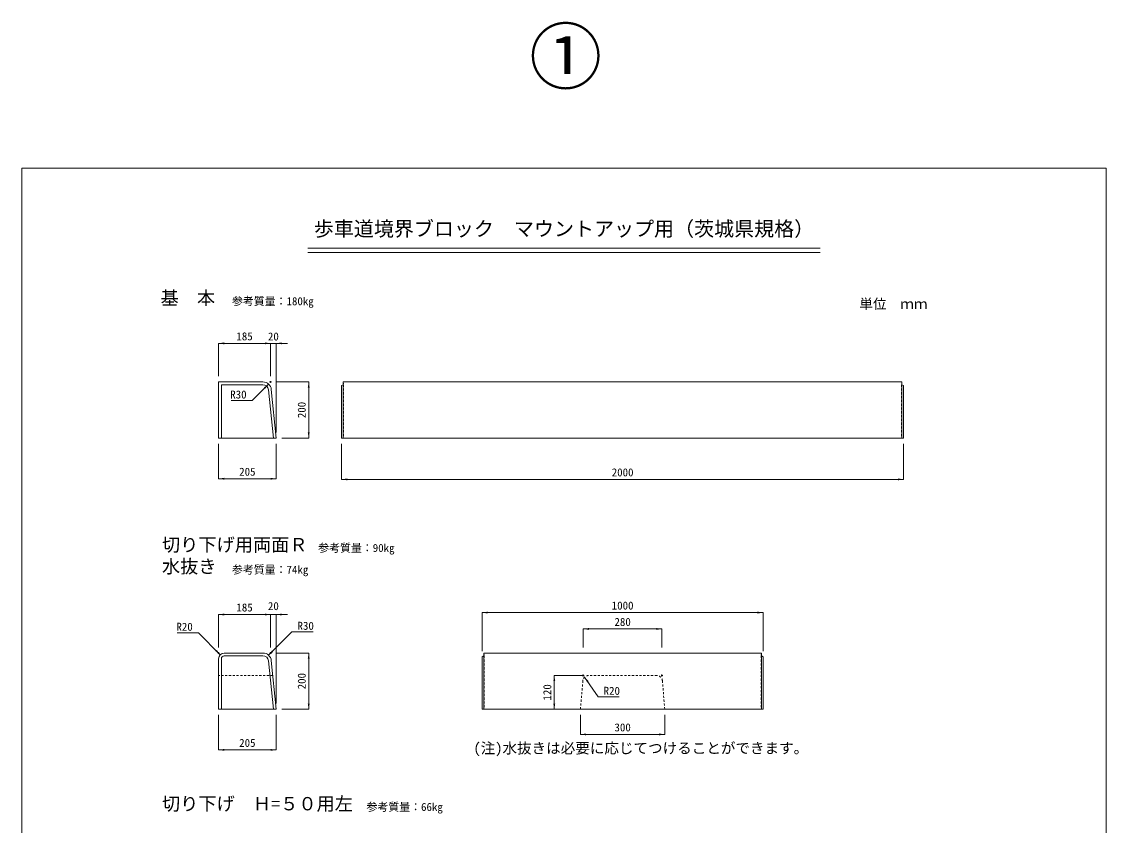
# Model space of a CAD drawing. Units: millimetres at full size, sheet at 1:20. Extents: x -237 to 17963, y -1745 to 5903.
# Drawn here: x -237 to 3623, y 2427 to 5287 of the extents above; entities that cross this region are included whole.
import ezdxf
from ezdxf.enums import TextEntityAlignment as Align

# ---------------------------------------------------------------- set-up
doc = ezdxf.new("R2010")
doc.units = ezdxf.units.MM
doc.header["$LTSCALE"] = 20
doc.linetypes.add('USER2', pattern=[0.675, 0.375, -0.3])
for name, color, linetype, lineweight in [('0_2', 7, 'Continuous', 9), ('寸法線', 7, 'Continuous', 9), ('引出線', 4, 'Continuous', 9), ('本体', 2, 'Continuous', 13), ('枠', 5, 'Continuous', 5), ('補助線', 8, 'Continuous', 13)]:
    doc.layers.add(name, color=color, linetype=linetype, lineweight=lineweight)
doc.styles.add('ＭＳ ゴシック', font='')
doc.styles.get('ＭＳ ゴシック').set_extended_font_data('MS Gothic')

# ---------------------------------------------------------------- blocks, each defined once
blk = doc.blocks.new('filled_arrow')
at = {"color": 0, "linetype": 'Continuous', "lineweight": -2}
blk.add_solid([(7.5, 1.25), (0, 0), (7.5, -1.25)], dxfattribs=at)

msp = doc.modelspace()

# ---------------------------------------------------------------- linework, layer by layer
at = {"layer": '0_2'}
for p, q in [((781.86, 4480.98), (2604.19, 4480.98)), ((781.86, 4465.98), (2604.19, 4465.98))]:
    msp.add_line(p, q, dxfattribs=at)
at = {"layer": '寸法線'}
for p, q in [((463.71, 4142.29), (648.71, 4142.29)), ((463.71, 4025.09), (463.71, 4142.29)), ((608.71, 4142.29), (708.71, 4142.29)), ((648.71, 4025.09), (648.71, 4142.29)), ((648.71, 4025.09), (648.71, 4142.29)), ((668.71, 3825.09), (668.71, 4142.29)), ((668.71, 4005.09), (784.52, 4005.09)), ((784.52, 4005.09), (784.52, 3805.09)), ((463.71, 3785.09), (463.71, 3660.45)), ((668.71, 3785.09), (668.71, 3660.45)), ((688.71, 3805.09), (784.52, 3805.09)), ((901.68, 3785.09), (901.68, 3658.12)), ((2901.68, 3785.09), (2901.68, 3658.12)), ((463.71, 3660.45), (668.71, 3660.45)), ((901.68, 3658.12), (2901.68, 3658.12)), ((463.71, 3177.16), (648.71, 3177.16)), ((463.71, 3059.96), (463.71, 3177.16)), ((608.71, 3177.16), (708.71, 3177.16)), ((648.71, 3059.96), (648.71, 3177.16)), ((648.71, 3059.96), (648.71, 3177.16)), ((668.71, 2859.96), (668.71, 3177.16)), ((1401.68, 3184.02), (2401.68, 3184.02)), ((1401.68, 3046.96), (1401.68, 3184.02)), ((2401.68, 3046.96), (2401.68, 3184.02)), ((1761.68, 3125.8), (2041.68, 3125.8)), ((1761.68, 3059.96), (1761.68, 3125.8)), ((2041.68, 3059.96), (2041.68, 3125.8)), ((668.71, 3039.96), (784.52, 3039.96)), ((784.52, 3039.96), (784.52, 2839.96)), ((1658.48, 2839.96), (1658.48, 2959.96)), ((1760.09, 2959.96), (1658.48, 2959.96)), ((463.71, 2819.96), (463.71, 2695.32)), ((668.71, 2819.96), (668.71, 2695.32)), ((688.71, 2839.96), (784.52, 2839.96)), ((1731.68, 2839.96), (1658.48, 2839.96)), ((1751.68, 2819.96), (1751.68, 2750.43)), ((2051.68, 2819.96), (2051.68, 2750.43)), ((1751.68, 2750.43), (2051.68, 2750.43)), ((463.71, 2695.32), (668.71, 2695.32))]:
    msp.add_line(p, q, dxfattribs=at)
for points in [[(641.69, 3997.34), (583.44, 3938.38), (508.31, 3938.38)], [(469.57, 3034.1), (391.84, 3111.83), (316.72, 3111.83)], [(641.69, 3032.21), (724.71, 3115.22), (799.83, 3115.22)]]:
    msp.add_lwpolyline(points, dxfattribs=at)
at = {"layer": '引出線'}
msp.add_lwpolyline([(1766.54, 2954.68), (1814.06, 2883.8), (1889.19, 2883.8)], dxfattribs=at)
at = {"layer": '本体', "lineweight": 20}
for p, q in [((463.71, 3805.09), (463.71, 4005.09)), ((621.56, 4005.09), (463.71, 4005.09)), ((651.41, 3978.08), (668.71, 3805.09)), ((907.64, 3994.65), (901.68, 3992.09)), ((901.68, 3992.09), (901.68, 3805.09)), ((907.68, 4005.09), (907.68, 3994.65)), ((907.68, 4005.09), (2895.68, 4005.09)), ((2895.68, 4005.09), (2895.68, 3994.67)), ((2895.73, 3994.65), (2901.68, 3992.09)), ((2901.68, 3992.09), (2901.68, 3805.09)), ((668.71, 3805.09), (463.71, 3805.09)), ((901.68, 3805.09), (2901.68, 3805.09)), ((463.71, 3019.96), (463.71, 2839.96)), ((483.71, 3039.96), (621.56, 3039.96)), ((651.41, 3012.95), (668.71, 2839.96)), ((1407.64, 3029.52), (1401.68, 3026.96)), ((1401.68, 3026.96), (1401.68, 2839.96)), ((1407.68, 3039.96), (1407.68, 3029.52)), ((1407.68, 3039.96), (2395.68, 3039.96)), ((2395.68, 3039.96), (2395.68, 3029.56)), ((2395.73, 3029.52), (2401.68, 3026.96)), ((2401.68, 3026.96), (2401.68, 2839.96)), ((668.71, 2839.96), (463.71, 2839.96)), ((1401.68, 2839.96), (2401.68, 2839.96))]:
    msp.add_line(p, q, dxfattribs=at)
at = {"layer": '本体', "color": 4, "lineweight": 5}
for p, q in [((473.71, 3805.09), (473.71, 3995.1)), ((621.56, 3995.1), (473.71, 3995.1)), ((641.46, 3977.09), (658.66, 3805.09)), ((473.71, 2839.96), (473.71, 3019.96)), ((621.56, 3029.96), (483.71, 3029.96)), ((641.46, 3011.95), (658.66, 2839.96))]:
    msp.add_line(p, q, dxfattribs=at)
at = {"layer": '本体', "color": 4, "linetype": 'USER2', "lineweight": 5}
for p, q in [((908.68, 3995.1), (907.64, 3994.65)), ((907.68, 4005.09), (908.68, 3995.1)), ((908.68, 3995.1), (908.68, 3805.09)), ((2895.68, 4005.09), (2894.68, 3995.1)), ((2894.68, 3995.1), (2894.68, 3805.09)), ((2894.68, 3995.1), (2895.73, 3994.65)), ((1408.68, 3029.96), (1407.64, 3029.52)), ((1407.68, 3039.96), (1408.68, 3029.96)), ((1408.68, 3029.96), (1408.68, 2839.96)), ((2395.68, 3039.96), (2394.68, 3029.96)), ((2394.68, 3029.96), (2394.68, 2839.96)), ((2394.68, 3029.96), (2395.73, 3029.52))]:
    msp.add_line(p, q, dxfattribs=at)
at = {"layer": '本体', "lineweight": 5}
for p, q in [((907.68, 3994.65), (907.68, 3805.09)), ((2895.68, 3994.67), (2895.68, 3805.09)), ((1407.68, 3029.52), (1407.68, 2839.96)), ((2395.68, 3029.48), (2395.68, 2839.96))]:
    msp.add_line(p, q, dxfattribs=at)
at = {"layer": '本体', "linetype": 'USER2', "lineweight": 9}
for p, q in [((656.71, 2959.96), (463.71, 2959.96)), ((1760.15, 2941.62), (1751.68, 2839.96)), ((2023.28, 2959.96), (1780.09, 2959.96)), ((2043.21, 2941.62), (2051.68, 2839.96))]:
    msp.add_line(p, q, dxfattribs=at)
at = {"layer": '本体', "lineweight": 20}
for centre, radius, start, end in [((621.56, 3975.09), 30, 5.71054, 90), ((483.71, 3019.96), 20, 90, 180), ((621.56, 3009.96), 30, 5.71054, 90)]:
    msp.add_arc(centre, radius, start, end, dxfattribs=at)
at = {"layer": '本体', "color": 4, "lineweight": 5}
for centre, radius, start, end in [((621.56, 3975.09), 20, 5.71123, 90), ((483.71, 3019.96), 10, 90, 180), ((621.56, 3009.96), 20, 5.71123, 90)]:
    msp.add_arc(centre, radius, start, end, dxfattribs=at)
at = {"layer": '本体', "linetype": 'USER2', "lineweight": 9}
for centre, start, end in [((1780.09, 2939.96), 90, 175.23653), ((2023.28, 2939.96), 4.76368, 90)]:
    msp.add_arc(centre, 20, start, end, dxfattribs=at)
at = {"layer": '枠', "lineweight": 20}
for p, q in [((3623.04, 4765.42), (-236.96, 4765.42)), ((-236.96, -834.58), (-236.96, 4765.42)), ((3623.04, -834.58), (3623.04, 4765.42))]:
    msp.add_line(p, q, dxfattribs=at)
at = {"layer": '補助線'}
for centre in [(648.71, 4005.09), (463.71, 3039.96), (648.71, 3039.96), (1761.68, 2959.96), (2041.68, 2959.96)]:
    msp.add_circle(centre, 2, dxfattribs=at)

# ---------------------------------------------------------------- block references
at = {"layer": '寸法線', "xscale": 2.67, "yscale": 2.67}
for p in [(463.71, 4142.29), (668.71, 4142.29), (463.71, 3660.45), (901.68, 3658.12), (463.71, 3177.16), (668.71, 3177.16), (1401.68, 3184.02), (1761.68, 3125.8), (1751.68, 2750.43), (463.71, 2695.32)]:
    msp.add_blockref('filled_arrow', p, dxfattribs=at)
for p, rotation in [((648.71, 4142.29), 180), ((648.71, 4142.29), 180), ((641.69, 3997.34), 225.3), ((784.52, 4005.09), 270), ((784.52, 3805.09), 90), ((668.71, 3660.45), 180), ((2901.68, 3658.12), 180), ((648.71, 3177.16), 180), ((648.71, 3177.16), 180), ((2401.68, 3184.02), 180), ((2041.68, 3125.8), 180), ((469.57, 3034.1), 135), ((641.69, 3032.21), 45), ((784.52, 3039.96), 270), ((1658.48, 2959.96), 270), ((784.52, 2839.96), 90), ((1658.48, 2839.96), 90), ((2051.68, 2750.43), 180), ((668.71, 2695.32), 180)]:
    msp.add_blockref('filled_arrow', p, dxfattribs=dict(at, rotation=rotation))
at = {"layer": '引出線', "xscale": 2.67, "yscale": 2.67, "rotation": 303.8}
msp.add_blockref('filled_arrow', (1766.54, 2954.68), dxfattribs=at)

# ---------------------------------------------------------------- texts
at = {"layer": '0_2', "color": 1, "style": 'ＭＳ ゴシック'}
msp.add_text('①', height=189.9, dxfattribs=at).set_placement((1698.96, 5011.05), align=Align.BOTTOM_CENTER)
at = {"layer": '0_2', "style": 'ＭＳ ゴシック'}
for s, height, p in [('歩車道境界ブロック\u3000マウントアップ用（茨城県規格）', 52.22, (1693.04, 4550.07)), ('単位\u3000ｍｍ', 35.6, (2865.45, 4282.82))]:
    msp.add_text(s, height=height, dxfattribs=at).set_placement(p, align=Align.MIDDLE_CENTER)
for s, height, p in [('基\u3000本', 47.47, (257.22, 4265.81)), ('参考質量：180kg', 28.48, (511.3, 4269.45)), ('切り下げ用両面Ｒ', 47.47, (262.22, 3387.71)), ('参考質量：90kg', 28.48, (818.22, 3391.35)), ('水抜き', 47.47, (262.22, 3310.35)), ('参考質量：74kg', 28.48, (511.3, 3313.99)), ('(注)水抜きは必要に応じてつけることができます。', 37.98, (1370.67, 2671.21)), ('切り下げ\u3000Ｈ=５０用左', 47.47, (262.22, 2465.87)), ('参考質量：66kg', 28.48, (990.1, 2469.51))]:
    msp.add_text(s, height=height, dxfattribs=at).set_placement(p, align=Align.BOTTOM_LEFT)
at = {"layer": '寸法線', "style": 'ＭＳ ゴシック'}
for s, p in [('185', (556.21, 4167.29)), ('20', (658.71, 4166.69)), ('205', (566.21, 3685.45)), ('2000', (1901.68, 3683.12)), ('185', (556.21, 3202.16)), ('20', (658.71, 3207.16)), ('1000', (1901.68, 3209.02)), ('280', (1901.68, 3150.8)), ('300', (1901.68, 2775.43)), ('205', (566.21, 2720.32))]:
    msp.add_text(s, height=28.48, dxfattribs=at).set_placement(p, align=Align.MIDDLE_CENTER)
for s, p in [('R30', (563.44, 3974.38)), ('R20', (371.84, 3147.83))]:
    msp.add_text(s, height=28.48, dxfattribs=at).set_placement(p, align=Align.TOP_RIGHT)
for s, p in [('200', (759.52, 3905.09)), ('200', (759.52, 2939.96)), ('120', (1633.48, 2899.96))]:
    msp.add_text(s, height=28.48, rotation=90, dxfattribs=at).set_placement(p, align=Align.MIDDLE_CENTER)
msp.add_text('R30', height=28.48, dxfattribs=at).set_placement((744.71, 3151.22), align=Align.TOP_LEFT)
at = {"layer": '引出線', "style": 'ＭＳ ゴシック'}
msp.add_text('R20', height=28.48, dxfattribs=at).set_placement((1834.06, 2919.8), align=Align.TOP_LEFT)

doc.saveas('drawing.dxf')
